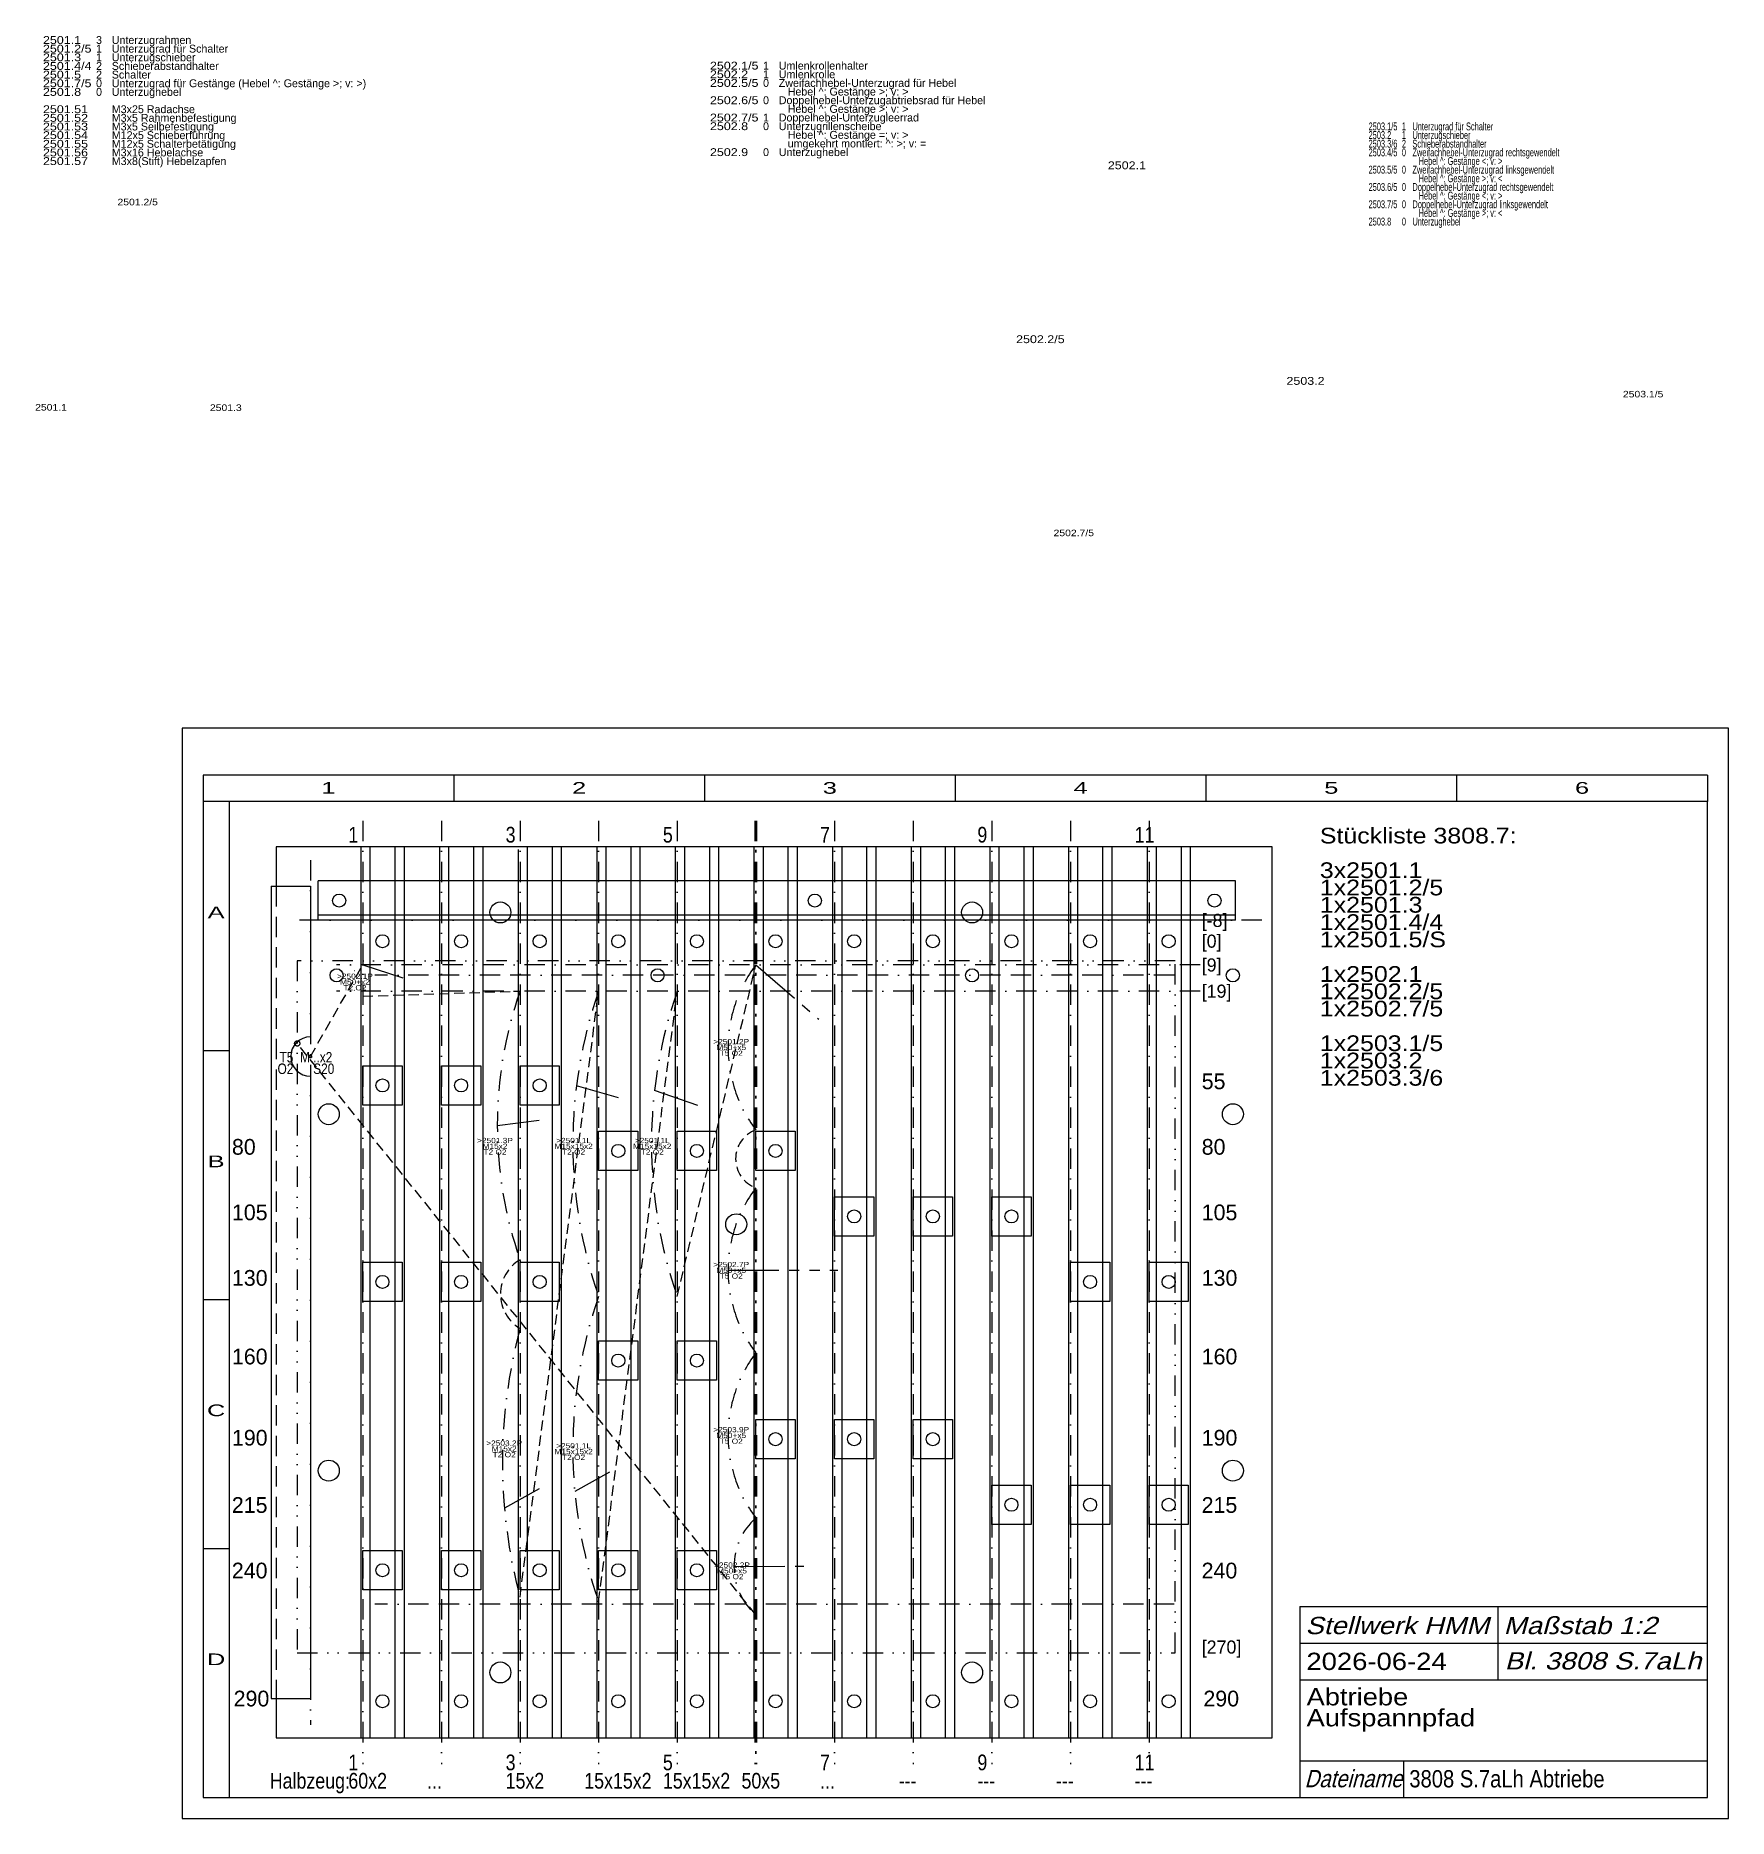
# Model space of a CAD drawing. Extents: x -54 to 592, y 2 to 682.
import ezdxf
from ezdxf.enums import TextEntityAlignment as Align

# ---------------------------------------------------------------- set-up
doc = ezdxf.new("R2010")
doc.units = 0
doc.header["$LTSCALE"] = 15.531553
for name, pattern in [('BORDER', [1.75, 0.5, -0.25, 0.5, -0.25, 0, -0.25]), ('DASHDOT', [1, 0.5, -0.25, 0, -0.25]), ('DASHED', [0.75, 0.5, -0.25]), ('DIVIDE', [1.25, 0.5, -0.25, 0, -0.25, 0, -0.25]), ('DOT', [0.25, 0, -0.25]), ('HIDDEN', [0.375, 0.25, -0.125]), ('PHANTOM', [2.5, 1.25, -0.25, 0.25, -0.25, 0.25, -0.25])]:
    doc.linetypes.add(name, pattern=pattern)
for name, color, linetype, lineweight in [('2501___ UNTERZUG FÜR EINZELHEBEL', 6, 'DASHDOT', 0), ('2502___ UNTERZUG FÜR ZWEI ABTRIEBE', 6, 'DASHDOT', 0), ('2503___ UNTERZUG FÜR DREISTELLIGEN ANTRIEB', 6, 'DASHDOT', 0), ('3808_7L', 30, 'CONTINUOUS', 13), ('BESCHRIFTUNG', 7, 'CONTINUOUS', 0), ('KONSTRUKTION', 7, 'CONTINUOUS', 0), ('MITTELLINIEN', 5, 'DASHDOT', 0), ('PFADE', 30, 'CONTINUOUS', 13), ('STANDARD', 7, 'CONTINUOUS', 0)]:
    doc.layers.add(name, color=color, linetype=linetype, lineweight=lineweight)
doc.styles.add('Arial', font='arial.ttf')

msp = doc.modelspace()

# ---------------------------------------------------------------- linework, layer by layer
at = {"layer": '3808_7L', "linetype": 'HIDDEN'}
for p, q in [((50.95, 292.67), (70.95, 327.67)), ((190.95, 201.16), (220.95, 327.67)), ((70.95, 315.67), (130.95, 317.67)), ((130.95, 86.42), (160.95, 317.67)), ((160.95, 84.66), (190.95, 317.67)), ((220.95, 79.62), (45.95, 297.67))]:
    msp.add_line(p, q, dxfattribs=at)
at = {"layer": '3808_7L', "linetype": 'PHANTOM'}
for p, q in [((70.95, 327.67), (86.22, 322.73)), ((220.95, 327.67), (244.96, 306.94)), ((168.57, 276.94), (152.49, 281.54)), ((198.85, 273.94), (182.26, 279.66)), ((122.28, 266.42), (138.29, 268.44)), ((210.34, 211.12), (252.23, 211.18)), ((165.13, 134.09), (151.84, 126.69)), ((138.29, 127.75), (125.01, 120.36)), ((212.59, 98.12), (239.23, 98.18))]:
    msp.add_line(p, q, dxfattribs=at)
for centre, radius in [((45.95, 297.67), 1), ((50.95, 292.67), 0.5)]:
    msp.add_circle(centre, radius, dxfattribs=at)
at = {"layer": '3808_7L', "linetype": 'DOT'}
msp.add_arc((72.78, 321.67), 6.27, 106.94314, 253.05686, dxfattribs=at)
at = {"layer": '3808_7L', "linetype": 'DASHDOT'}
for centre, radius, start, end in [((262.43, 296.17), 52.09, 142.78977, 217.21023), ((278.17, 266.42), 155.89, 160.80769, 199.19231), ((328.3, 259.41), 177.2, 160.80769, 199.19231), ((358.3, 259.41), 177.2, 160.80769, 199.19231), ((262.43, 211.12), 52.09, 142.78977, 217.21023), ((328.3, 142.91), 177.2, 160.80769, 199.19231), ((323.74, 137.67), 199.49, 165.11403, 194.88597), ((262.43, 148.12), 52.09, 142.78977, 217.21023), ((237.24, 98.12), 24.65, 131.37656, 228.62344)]:
    msp.add_arc(centre, radius, start, end, dxfattribs=at)
at = {"layer": '3808_7L', "linetype": 'HIDDEN'}
for centre, radius, start, end in [((224.92, 253.64), 11.72, 109.82391, 250.17609), ((138.76, 202.04), 15.28, 120.76589, 239.23411)]:
    msp.add_arc(centre, radius, start, end, dxfattribs=at)
at = {"layer": 'KONSTRUKTION', "color": 8}
for p, q in [((417.95, 372.67), (37.95, 372.67)), ((37.95, 372.67), (37.95, 357.67)), ((70.2, 372.67), (70.2, 32.67)), ((73.7, 372.67), (73.7, 32.67)), ((83.2, 372.67), (83.2, 32.67)), ((86.7, 372.67), (86.7, 32.67)), ((100.2, 372.67), (100.2, 32.67)), ((103.7, 372.67), (103.7, 32.67)), ((113.2, 372.67), (113.2, 32.67)), ((116.7, 372.67), (116.7, 32.67)), ((130.2, 371.67), (130.2, 32.67)), ((133.7, 372.67), (133.7, 32.67)), ((143.2, 372.67), (143.2, 32.67)), ((146.7, 372.67), (146.7, 32.67)), ((160.2, 372.67), (160.2, 32.67)), ((163.7, 372.67), (163.7, 32.67)), ((173.2, 372.67), (173.2, 32.67)), ((176.7, 372.67), (176.7, 32.67)), ((190.2, 372.67), (190.2, 32.67)), ((193.7, 372.67), (193.7, 32.67)), ((203.2, 372.67), (203.2, 32.67)), ((206.7, 372.67), (206.7, 32.67)), ((220.2, 372.67), (220.2, 32.67)), ((223.7, 372.67), (223.7, 32.67)), ((233.2, 372.67), (233.2, 32.67)), ((236.7, 372.67), (236.7, 32.67)), ((250.2, 372.67), (250.2, 32.67)), ((253.7, 372.67), (253.7, 32.67)), ((263.2, 372.67), (263.2, 32.67)), ((266.7, 372.67), (266.7, 32.67)), ((280.2, 372.67), (280.2, 32.67)), ((283.7, 372.67), (283.7, 32.67)), ((293.2, 372.67), (293.2, 32.67)), ((296.7, 372.67), (296.7, 32.67)), ((310.2, 372.67), (310.2, 32.67)), ((313.7, 372.67), (313.7, 32.67)), ((323.2, 372.67), (323.2, 32.67)), ((326.7, 372.67), (326.7, 32.67)), ((340.2, 372.67), (340.2, 32.67)), ((343.7, 372.67), (343.7, 32.67)), ((353.2, 372.67), (353.2, 32.67)), ((356.7, 372.67), (356.7, 32.67)), ((370.2, 372.67), (370.2, 32.67)), ((373.7, 372.67), (373.7, 32.67)), ((383.2, 372.67), (383.2, 32.67)), ((386.7, 372.67), (386.7, 32.67)), ((417.95, 32.67), (417.95, 372.67)), ((35.95, 357.67), (35.95, 47.67)), ((35.95, 357.67), (50.95, 357.67)), ((50.95, 357.67), (50.95, 300.17)), ((403.95, 359.67), (53.95, 359.67)), ((53.95, 344.67), (53.95, 359.67)), ((403.95, 344.67), (403.95, 359.67)), ((403.95, 346.67), (53.95, 346.67)), ((403.95, 344.67), (53.95, 344.67)), ((50.95, 285.17), (50.95, 47.67)), ((35.95, 47.67), (50.95, 47.67)), ((37.95, 47.67), (37.95, 32.67)), ((37.95, 32.67), (417.95, 32.67))]:
    msp.add_line(p, q, dxfattribs=at)
at = {"layer": 'KONSTRUKTION', "color": 8, "linetype": 'DASHED'}
msp.add_line((37.95, 357.67), (37.95, 47.67), dxfattribs=at)
at = {"layer": 'KONSTRUKTION', "color": 8, "linetype": 'BORDER'}
for p, q in [((380.5, 323.67), (75.5, 323.67)), ((380.5, 83.67), (75.5, 83.67))]:
    msp.add_line(p, q, dxfattribs=at)
at = {"layer": 'KONSTRUKTION', "color": 252}
for p, q in [((70.95, 289.17), (85.95, 289.17)), ((70.95, 274.17), (70.95, 289.17)), ((85.95, 289.17), (85.95, 274.17)), ((100.95, 274.17), (100.95, 289.17)), ((100.95, 289.17), (115.95, 289.17)), ((115.95, 289.17), (115.95, 274.17)), ((130.95, 274.17), (130.95, 289.17)), ((130.95, 289.17), (145.95, 289.17)), ((145.95, 289.17), (145.95, 274.17)), ((85.95, 274.17), (70.95, 274.17)), ((115.95, 274.17), (100.95, 274.17)), ((145.95, 274.17), (130.95, 274.17)), ((160.95, 249.17), (160.95, 264.17)), ((160.95, 264.17), (175.95, 264.17)), ((175.95, 264.17), (175.95, 249.17)), ((190.95, 249.17), (190.95, 264.17)), ((190.95, 264.17), (205.95, 264.17)), ((205.95, 264.17), (205.95, 249.17)), ((220.95, 264.17), (235.95, 264.17)), ((220.95, 249.17), (220.95, 264.17)), ((235.95, 264.17), (235.95, 249.17)), ((175.95, 249.17), (160.95, 249.17)), ((205.95, 249.17), (190.95, 249.17)), ((235.95, 249.17), (220.95, 249.17)), ((250.95, 224.17), (250.95, 239.17)), ((250.95, 239.17), (265.95, 239.17)), ((265.95, 239.17), (265.95, 224.17)), ((280.95, 224.17), (280.95, 239.17)), ((280.95, 239.17), (295.95, 239.17)), ((295.95, 239.17), (295.95, 224.17)), ((310.95, 239.17), (325.95, 239.17)), ((310.95, 224.17), (310.95, 239.17)), ((325.95, 239.17), (325.95, 224.17)), ((265.95, 224.17), (250.95, 224.17)), ((295.95, 224.17), (280.95, 224.17)), ((325.95, 224.17), (310.95, 224.17)), ((70.95, 199.17), (70.95, 214.17)), ((70.95, 214.17), (85.95, 214.17)), ((85.95, 214.17), (85.95, 199.17)), ((100.95, 199.17), (100.95, 214.17)), ((100.95, 214.17), (115.95, 214.17)), ((115.95, 214.17), (115.95, 199.17)), ((130.95, 214.17), (145.95, 214.17)), ((130.95, 199.17), (130.95, 214.17)), ((145.95, 214.17), (145.95, 199.17)), ((340.95, 199.17), (340.95, 214.17)), ((340.95, 214.17), (355.95, 214.17)), ((355.95, 214.17), (355.95, 199.17)), ((370.95, 199.17), (370.95, 214.17)), ((370.95, 214.17), (385.95, 214.17)), ((385.95, 214.17), (385.95, 199.17)), ((85.95, 199.17), (70.95, 199.17)), ((115.95, 199.17), (100.95, 199.17)), ((145.95, 199.17), (130.95, 199.17)), ((355.95, 199.17), (340.95, 199.17)), ((385.95, 199.17), (370.95, 199.17)), ((160.95, 169.17), (160.95, 184.17)), ((160.95, 184.17), (175.95, 184.17)), ((175.95, 184.17), (175.95, 169.17)), ((190.95, 169.17), (190.95, 184.17)), ((190.95, 184.17), (205.95, 184.17)), ((205.95, 184.17), (205.95, 169.17)), ((175.95, 169.17), (160.95, 169.17)), ((205.95, 169.17), (190.95, 169.17)), ((220.95, 139.17), (220.95, 154.17)), ((220.95, 154.17), (235.95, 154.17)), ((235.95, 154.17), (235.95, 139.17)), ((250.95, 139.17), (250.95, 154.17)), ((250.95, 154.17), (265.95, 154.17)), ((265.95, 154.17), (265.95, 139.17)), ((280.95, 154.17), (295.95, 154.17)), ((280.95, 139.17), (280.95, 154.17)), ((295.95, 154.17), (295.95, 139.17)), ((235.95, 139.17), (220.95, 139.17)), ((265.95, 139.17), (250.95, 139.17)), ((295.95, 139.17), (280.95, 139.17)), ((310.95, 114.17), (310.95, 129.17)), ((310.95, 129.17), (325.95, 129.17)), ((325.95, 129.17), (325.95, 114.17)), ((340.95, 114.17), (340.95, 129.17)), ((340.95, 129.17), (355.95, 129.17)), ((355.95, 129.17), (355.95, 114.17)), ((370.95, 129.17), (385.95, 129.17)), ((370.95, 114.17), (370.95, 129.17)), ((385.95, 129.17), (385.95, 114.17)), ((325.95, 114.17), (310.95, 114.17)), ((355.95, 114.17), (340.95, 114.17)), ((385.95, 114.17), (370.95, 114.17)), ((70.95, 89.17), (70.95, 104.17)), ((70.95, 104.17), (85.95, 104.17)), ((85.95, 104.17), (85.95, 89.17)), ((100.95, 89.17), (100.95, 104.17)), ((100.95, 104.17), (115.95, 104.17)), ((115.95, 104.17), (115.95, 89.17)), ((130.95, 104.17), (145.95, 104.17)), ((130.95, 89.17), (130.95, 104.17)), ((145.95, 104.17), (145.95, 89.17)), ((160.95, 89.17), (160.95, 104.17)), ((160.95, 104.17), (175.95, 104.17)), ((175.95, 104.17), (175.95, 89.17)), ((190.95, 89.17), (190.95, 104.17)), ((190.95, 104.17), (205.95, 104.17)), ((205.95, 104.17), (205.95, 89.17)), ((85.95, 89.17), (70.95, 89.17)), ((115.95, 89.17), (100.95, 89.17)), ((145.95, 89.17), (130.95, 89.17)), ((175.95, 89.17), (160.95, 89.17)), ((205.95, 89.17), (190.95, 89.17))]:
    msp.add_line(p, q, dxfattribs=at)
at = {"layer": 'KONSTRUKTION', "color": 8}
for centre, radius in [((61.95, 352.17), 2.5), ((243.45, 352.17), 2.5), ((395.95, 352.17), 2.5), ((123.45, 347.67), 4), ((303.45, 347.67), 4), ((78.45, 336.67), 2.5), ((78.45, 336.67), 2.5), ((108.45, 336.67), 2.5), ((108.45, 336.67), 2.5), ((138.45, 336.67), 2.5), ((138.45, 336.67), 2.5), ((168.45, 336.67), 2.5), ((168.45, 336.67), 2.5), ((198.45, 336.67), 2.5), ((198.45, 336.67), 2.5), ((228.45, 336.67), 2.5), ((228.45, 336.67), 2.5), ((258.45, 336.67), 2.5), ((258.45, 336.67), 2.5), ((288.45, 336.67), 2.5), ((288.45, 336.67), 2.5), ((318.45, 336.67), 2.5), ((318.45, 336.67), 2.5), ((348.45, 336.67), 2.5), ((348.45, 336.67), 2.5), ((378.45, 336.67), 2.5), ((378.45, 336.67), 2.5), ((60.95, 323.67), 2.5), ((183.45, 323.67), 2.5), ((303.45, 323.67), 2.5), ((402.95, 323.67), 2.5), ((78.45, 281.67), 2.5), ((78.45, 281.67), 2.5), ((108.45, 281.67), 2.5), ((108.45, 281.67), 2.5), ((138.45, 281.67), 2.5), ((138.45, 281.67), 2.5), ((57.97, 270.67), 4), ((402.95, 270.67), 4), ((168.45, 256.67), 2.5), ((168.45, 256.67), 2.5), ((198.45, 256.67), 2.5), ((198.45, 256.67), 2.5), ((228.45, 256.67), 2.5), ((228.45, 256.67), 2.5), ((213.45, 228.67), 4), ((258.45, 231.67), 2.5), ((258.45, 231.67), 2.5), ((288.45, 231.67), 2.5), ((288.45, 231.67), 2.5), ((318.45, 231.67), 2.5), ((318.45, 231.67), 2.5), ((78.45, 206.67), 2.5), ((78.45, 206.67), 2.5), ((108.45, 206.67), 2.5), ((108.45, 206.67), 2.5), ((138.45, 206.67), 2.5), ((138.45, 206.67), 2.5), ((348.45, 206.67), 2.5), ((348.45, 206.67), 2.5), ((378.45, 206.67), 2.5), ((378.45, 206.67), 2.5), ((168.45, 176.67), 2.5), ((168.45, 176.67), 2.5), ((198.45, 176.67), 2.5), ((198.45, 176.67), 2.5), ((228.45, 146.67), 2.5), ((228.45, 146.67), 2.5), ((258.45, 146.67), 2.5), ((258.45, 146.67), 2.5), ((288.45, 146.67), 2.5), ((288.45, 146.67), 2.5), ((57.97, 134.67), 4), ((402.95, 134.67), 4), ((318.45, 121.67), 2.5), ((318.45, 121.67), 2.5), ((348.45, 121.67), 2.5), ((348.45, 121.67), 2.5), ((378.45, 121.67), 2.5), ((378.45, 121.67), 2.5), ((78.45, 96.67), 2.5), ((78.45, 96.67), 2.5), ((108.45, 96.67), 2.5), ((108.45, 96.67), 2.5), ((138.45, 96.67), 2.5), ((138.45, 96.67), 2.5), ((168.45, 96.67), 2.5), ((168.45, 96.67), 2.5), ((198.45, 96.67), 2.5), ((198.45, 96.67), 2.5), ((123.45, 57.67), 4), ((303.45, 57.67), 4), ((78.45, 46.67), 2.5), ((78.45, 46.67), 2.5), ((108.45, 46.67), 2.5), ((108.45, 46.67), 2.5), ((138.45, 46.67), 2.5), ((138.45, 46.67), 2.5), ((168.45, 46.67), 2.5), ((168.45, 46.67), 2.5), ((198.45, 46.67), 2.5), ((198.45, 46.67), 2.5), ((228.45, 46.67), 2.5), ((228.45, 46.67), 2.5), ((258.45, 46.67), 2.5), ((258.45, 46.67), 2.5), ((288.45, 46.67), 2.5), ((288.45, 46.67), 2.5), ((318.45, 46.67), 2.5), ((318.45, 46.67), 2.5), ((348.45, 46.67), 2.5), ((348.45, 46.67), 2.5), ((378.45, 46.67), 2.5), ((378.45, 46.67), 2.5)]:
    msp.add_circle(centre, radius, dxfattribs=at)
msp.add_arc((50.95, 292.67), 7.5, 90, 270, dxfattribs=at)
at = {"layer": 'MITTELLINIEN'}
for p, q in [((70.95, 382.66), (70.95, 22.66)), ((100.95, 382.66), (100.95, 22.66)), ((130.95, 382.66), (130.95, 22.66)), ((160.95, 382.66), (160.95, 22.66)), ((190.95, 382.66), (190.95, 22.66)), ((250.95, 382.66), (250.95, 22.66)), ((280.95, 382.66), (280.95, 22.66)), ((310.95, 382.66), (310.95, 22.66)), ((340.95, 382.66), (340.95, 22.66)), ((370.95, 382.66), (370.95, 22.66)), ((50.95, 367.67), (50.95, 37.67)), ((414.04, 344.67), (43.89, 344.67)), ((390.5, 327.67), (60.95, 327.67)), ((390.5, 327.67), (65.5, 327.67)), ((390.5, 317.67), (60.95, 317.67)), ((390.5, 317.67), (65.5, 317.67))]:
    msp.add_line(p, q, dxfattribs=at)
at = {"layer": 'MITTELLINIEN', "color": 154, "lineweight": 50}
msp.add_line((220.95, 382.66), (220.95, 22.66), dxfattribs=at)
at = {"layer": 'PFADE', "linetype": 'DIVIDE', "lineweight": 20}
for p, q in [((380.95, 329.17), (45.95, 329.17)), ((45.95, 329.17), (45.95, 65.17)), ((380.95, 65.17), (380.95, 329.17)), ((45.95, 65.17), (380.95, 65.17))]:
    msp.add_line(p, q, dxfattribs=at)
at = {"layer": 'STANDARD'}
for p, q in [((592, 418), (2, 418)), ((2, 418), (2, 2)), ((592, 2), (592, 418)), ((584, 400), (10, 400)), ((10, 400), (10, 390)), ((105.67, 400), (105.67, 390)), ((201.33, 400), (201.33, 390)), ((297, 400), (297, 390)), ((392.67, 400), (392.67, 390)), ((488.33, 400), (488.33, 390)), ((584, 400), (584, 390)), ((10, 390), (10, 10)), ((20, 390), (10, 390)), ((20, 390), (20, 10)), ((584, 390), (20, 390)), ((584, 10), (584, 390)), ((10, 295), (20, 295)), ((10, 200), (20, 200)), ((10, 105), (20, 105)), ((10, 10), (20, 10)), ((20, 10), (584, 10)), ((2, 2), (592, 2))]:
    msp.add_line(p, q, dxfattribs=at)
at = {"layer": 'STANDARD', "lineweight": 0}
for p, q in [((428.44, 82.8), (583.83, 82.8)), ((428.44, 82.8), (428.44, 10)), ((504.04, 82.8), (504.04, 54.8)), ((428.44, 68.8), (583.83, 68.8)), ((428.44, 54.8), (583.83, 54.8)), ((428.44, 24), (583.83, 24)), ((468.04, 24), (468.04, 10))]:
    msp.add_line(p, q, dxfattribs=at)

# ---------------------------------------------------------------- texts
at = {"layer": '2501___ UNTERZUG FÜR EINZELHEBEL', "style": 'Arial'}
for s, width, p in [('2501.2/5', 1.135134, (-14.93, 618.73)), ('2501.1', 1.135138, (-48, 540.41)), ('2501.3', 1.135138, (18.69, 540.26))]:
    msp.add_text(s, height=2.5, dxfattribs=dict(at, width=width)).set_placement(p, align=Align.MIDDLE_CENTER)
at = {"layer": '2501___ UNTERZUG FÜR EINZELHEBEL', "char_height": 3, "attachment_point": 1, "line_spacing_factor": 0.66, "style": 'Arial'}
for s, insert in [('\\W1.135138;2501.1\\P2501.2/5\\P2501.3\\P2501.4/4\\P2501.5\\P2501.7/5\\P2501.8\\P\\P2501.51\\P2501.52\\P2501.53\\P2501.54\\P2501.55\\P2501.56\\P2501.57', (-51.07, 682.05)), ('\\W0.972829;3\\P1\\P1\\P2\\P2\\P0\\P0\\P', (-30.82, 682.05)), ('\\W0.972806;Unterzugrahmen\\PUnterzugrad für Schalter\\PUnterzugschieber\\PSchieberabstandhalter\\PSchalter\\PUnterzugrad für Gestänge (Hebel ^ : Gestänge >; v: >)\\PUnterzughebel\\P\\PM3x25 Radachse\\PM3x5 Rahmenbefestigung\\PM3x5 Seilbefestigung\\PM12x5 Schieberführung\\PM12x5 Schalterbetätigung\\PM3x16 Hebelachse\\PM3x8(Stift) Hebelzapfen', (-24.82, 682.05))]:
    msp.add_mtext(s, dxfattribs=dict(at, insert=insert))
at = {"layer": '2502___ UNTERZUG FÜR ZWEI ABTRIEBE', "style": 'Arial'}
for s, width, p in [('2502.1', 1.135138, (355.24, 631.23)), ('2502.2/5', 1.135134, (320.23, 564.89))]:
    msp.add_text(s, height=3, dxfattribs=dict(at, width=width)).set_placement(p)
at = {"layer": '2502___ UNTERZUG FÜR ZWEI ABTRIEBE', "style": 'Arial', "width": 1.135134}
msp.add_text('2502.7/5', height=2.5, dxfattribs=at).set_placement((342.24, 492.48), align=Align.MIDDLE_CENTER)
at = {"layer": '2502___ UNTERZUG FÜR ZWEI ABTRIEBE', "char_height": 3, "attachment_point": 1, "line_spacing_factor": 0.66, "style": 'Arial'}
for s, insert in [('\\W1.135134;2502.1/5\\P2502.2\\P2502.5/5\\P\\P2502.6/5\\P\\P2502.7/5\\P2502.8\\P\\P\\P2502.9\\P', (203.43, 672.27)), ('\\W0.972829;1\\P1\\P0\\P\\P0\\P\\P1\\P0\\P\\P\\P0\\P', (223.68, 672.27)), ('\\W0.972811;Umlenkrollenhalter\\PUmlenkrolle\\PZweifachhebel-Unterzugrad für Hebel\\P   Hebel ^ : Gestänge >; v: >\\PDoppelhebel-Unterzugabtriebsrad für Hebel\\P   Hebel ^ : Gestänge >; v: >\\PDoppelhebel-Unterzugleerrad\\PUnterzugrillenscheibe\\P   Hebel ^ : Gestänge =; v: >\\P   umgekehrt montiert: ^ : >; v: =\\PUnterzughebel\\P', (229.68, 672.27))]:
    msp.add_mtext(s, dxfattribs=dict(at, insert=insert))
at = {"layer": '2503___ UNTERZUG FÜR DREISTELLIGEN ANTRIEB', "style": 'Arial', "width": 1.135138}
msp.add_text('2503.2', height=3, dxfattribs=at).set_placement((423.39, 548.98))
at = {"layer": '2503___ UNTERZUG FÜR DREISTELLIGEN ANTRIEB', "style": 'Arial', "width": 1.135134}
msp.add_text('2503.1/5', height=2.5, dxfattribs=at).set_placement((559.48, 545.43), align=Align.MIDDLE_CENTER)
at = {"layer": '2503___ UNTERZUG FÜR DREISTELLIGEN ANTRIEB', "char_height": 3, "attachment_point": 1, "line_spacing_factor": 0.66, "style": 'Arial'}
for s, insert in [('\\W0.648531;2503.1/5\\P2503.2\\P2503.3/6\\P2503.4/5\\P\\P2503.5/5\\P\\P2503.6/5\\P\\P2503.7/5\\P\\P2503.8', (454.72, 649.08)), ('\\W0.648552;1\\P1\\P2\\P0\\P\\P0\\P\\P0\\P\\P0\\P\\P0\\P', (467.43, 649.08)), ('\\W0.648551;Unterzugrad für Schalter\\PUnterzugschieber\\PSchieberabstandhalter\\PZweifachhebel-Unterzugrad rechtsgewendelt\\P   Hebel ^ : Gestänge <; v: > \\PZweifachhebel-Unterzugrad linksgewendelt\\P   Hebel ^ : Gestänge >; v: < \\PDoppelhebel-Unterzugrad rechtsgewendelt\\P   Hebel ^ : Gestänge <; v: > \\PDoppelhebel-Unterzugrad linksgewendelt\\P   Hebel ^ : Gestänge >; v: < \\PUnterzughebel', (471.46, 649.08))]:
    msp.add_mtext(s, dxfattribs=dict(at, insert=insert))
at = {"layer": '3808_7L', "char_height": 2, "attachment_point": 5, "line_spacing_factor": 0.66, "style": 'Arial'}
for s, insert in [('\\W1.135110;>2502.1P\\PM50+x2\\PT2 O2', (67.96, 321.11)), ('\\W1.134914;>2501.2P\\PM50+x5\\PT5 O2', (211.54, 296.14)), ('\\W1.135110;>2501.3P\\PM15x2\\PT2 O2', (121.4, 258.43)), ('\\W1.135145;>2501.1L\\PM15x15x2\\PT2 O2', (151.4, 258.43)), ('\\W1.135145;>2501.1L\\PM15x15x2\\PT2 O2', (181.4, 258.43)), ('\\W1.135110;>2503.9P\\PM50+x5\\PT5 O2', (211.54, 148.1)), ('\\W1.135110;>2503.2P\\PM15x2\\PT2 O2', (124.91, 142.96)), ('\\W1.135145;>2501.1L\\PM15x15x2\\PT2 O2', (151.4, 141.94)), ('\\W1.135109;>2502.2P\\PM50+x5\\PT5 O2', (211.84, 96.43))]:
    msp.add_mtext(s, dxfattribs=dict(at, insert=insert))
at = {"layer": '3808_7L', "linetype": 'PHANTOM', "insert": (49.26, 290.19), "char_height": 4, "attachment_point": 5, "line_spacing_factor": 0.66, "style": 'Arial'}
msp.add_mtext('\\W0.810866;T5  M...x2\\PO2      S20\\P', dxfattribs=at)
at = {"layer": '3808_7L', "linetype": 'DASHDOT', "insert": (211.54, 211.1), "char_height": 2, "attachment_point": 5, "line_spacing_factor": 0.66, "style": 'Arial'}
msp.add_mtext('\\W1.135110;>2502.7P\\PM50+x5\\PT5 O2', dxfattribs=at)
at = {"layer": 'BESCHRIFTUNG', "style": 'Arial'}
for s, height, width, p in [('1', 6, 0.810869, (65.46, 374.32)), ('3', 6, 0.810869, (125.46, 374.32)), ('5', 6, 0.810869, (185.46, 374.32)), ('7', 6, 0.810869, (245.46, 374.32)), ('9', 6, 0.810869, (305.46, 374.32)), ('11', 6, 0.810869, (365.46, 374.32)), ('[-8]', 5, 0.972709, (391.06, 342.12)), ('[0]', 5, 0.972719, (391.06, 334.2)), ('[9]', 5, 0.972719, (391.06, 325.12)), ('[19]', 5, 0.972755, (391.06, 315.12)), ('55', 6, 0.972828, (391.06, 280.22)), ('80', 6, 0.972828, (21.03, 255.22)), ('80', 6, 0.972828, (391.06, 255.22)), ('105', 6, 0.972828, (21.03, 230.22)), ('105', 6, 0.972828, (391.06, 230.22)), ('130', 6, 0.972828, (21.03, 205.22)), ('130', 6, 0.972828, (391.06, 205.22)), ('160', 6, 0.972828, (21.03, 175.22)), ('160', 6, 0.972828, (391.06, 175.22)), ('190', 6, 0.972828, (21.03, 144.23)), ('190', 6, 0.972828, (391.06, 144.23)), ('215', 6, 0.972828, (21, 118.56)), ('215', 6, 0.972828, (391.03, 118.56)), ('240', 6, 0.972828, (21, 93.55)), ('240', 6, 0.972828, (391.03, 93.55)), ('[270]', 5, 0.972773, (391.06, 64.86)), ('290', 6, 0.972828, (21.68, 44.71)), ('290', 6, 0.972828, (391.71, 44.71)), ('1', 6, 0.810869, (65.46, 20.34)), ('3', 6, 0.810869, (125.46, 20.34)), ('5', 6, 0.810869, (185.46, 20.34)), ('7', 6, 0.810869, (245.46, 20.34)), ('9', 6, 0.810869, (305.46, 20.34)), ('11', 6, 0.810869, (365.46, 20.34)), ('Halbzeug:', 6, 0.810868, (35.46, 13.34)), ('60x2', 6, 0.810868, (65.46, 13.34)), ('...', 6, 0.810866, (95.46, 13.34)), ('15x2', 6, 0.810868, (125.46, 13.34)), ('15x15x2', 6, 0.810868, (155.46, 13.34)), ('15x15x2', 6, 0.810868, (185.46, 13.34)), ('50x5', 6, 0.810868, (215.46, 13.34)), ('...', 6, 0.810866, (245.46, 13.34)), ('---', 6, 0.810862, (275.46, 13.34)), ('---', 6, 0.810862, (305.46, 13.34)), ('---', 6, 0.810862, (335.46, 13.34)), ('---', 6, 0.810862, (365.46, 13.34))]:
    msp.add_text(s, height=height, dxfattribs=dict(at, width=width)).set_placement(p)
at = {"layer": 'BESCHRIFTUNG', "style": 'Arial', "oblique": 15}
for s, width, p in [('Stellwerk HMM', 1.130136, (430.63, 78.88)), ('Maßstab 1:2', 1.143719, (506.23, 78.88)), ('Bl. 3808 S.7aLh', 1.143728, (506.67, 65.4)), ('Dateiname', 0.835372, (430.3, 20.45))]:
    msp.add_text(s, height=6.6, dxfattribs=dict(at, width=width)).set_placement(p, align=Align.TOP_LEFT)
at = {"layer": 'BESCHRIFTUNG', "style": 'Arial'}
for s, width, p in [('2026-06-24', 1.135137, (431, 65.2)), ('3808 S.7aLh Abtriebe', 0.835408, (470.27, 20.4))]:
    msp.add_text(s, height=6.6, dxfattribs=dict(at, width=width)).set_placement(p, align=Align.TOP_LEFT)
at = {"layer": 'BESCHRIFTUNG', "attachment_point": 1, "style": 'Arial'}
for s, insert, char_height, line_spacing_factor in [('\\W1.135063;Stückliste 3808.7:\\P\\P3x2501.1\\P1x2501.2/5\\P1x2501.3\\P1x2501.4/4\\P1x2501.5/S\\P\\P1x2502.1\\P1x2502.2/5\\P1x2502.7/5\\P\\P1x2503.1/5\\P1x2503.2\\P1x2503.3/6\\P', (436.13, 379.98), 6, 0.66), ('\\W1.130205;Abtriebe\\PAufspannpfad', (431.07, 51.7), 6.6, 0.727273)]:
    msp.add_mtext(s, dxfattribs=dict(at, insert=insert, char_height=char_height, line_spacing_factor=line_spacing_factor))
at = {"layer": 'STANDARD', "style": 'Arial'}
for s, width, p in [('1', 1.547923, (57.83, 392.95)), ('2', 1.547922, (153.5, 392.95)), ('3', 1.547923, (249.17, 392.95)), ('4', 1.547923, (344.83, 392.95)), ('5', 1.547922, (440.5, 392.95)), ('6', 1.547923, (536.17, 392.95)), ('A', 1.547987, (15, 345.45)), ('B', 1.547987, (15, 250.45)), ('C', 1.548103, (15, 155.45)), ('D', 1.548104, (15, 60.45))]:
    msp.add_text(s, height=4.46, dxfattribs=dict(at, width=width)).set_placement(p, align=Align.CENTER)

doc.saveas('drawing.dxf')
